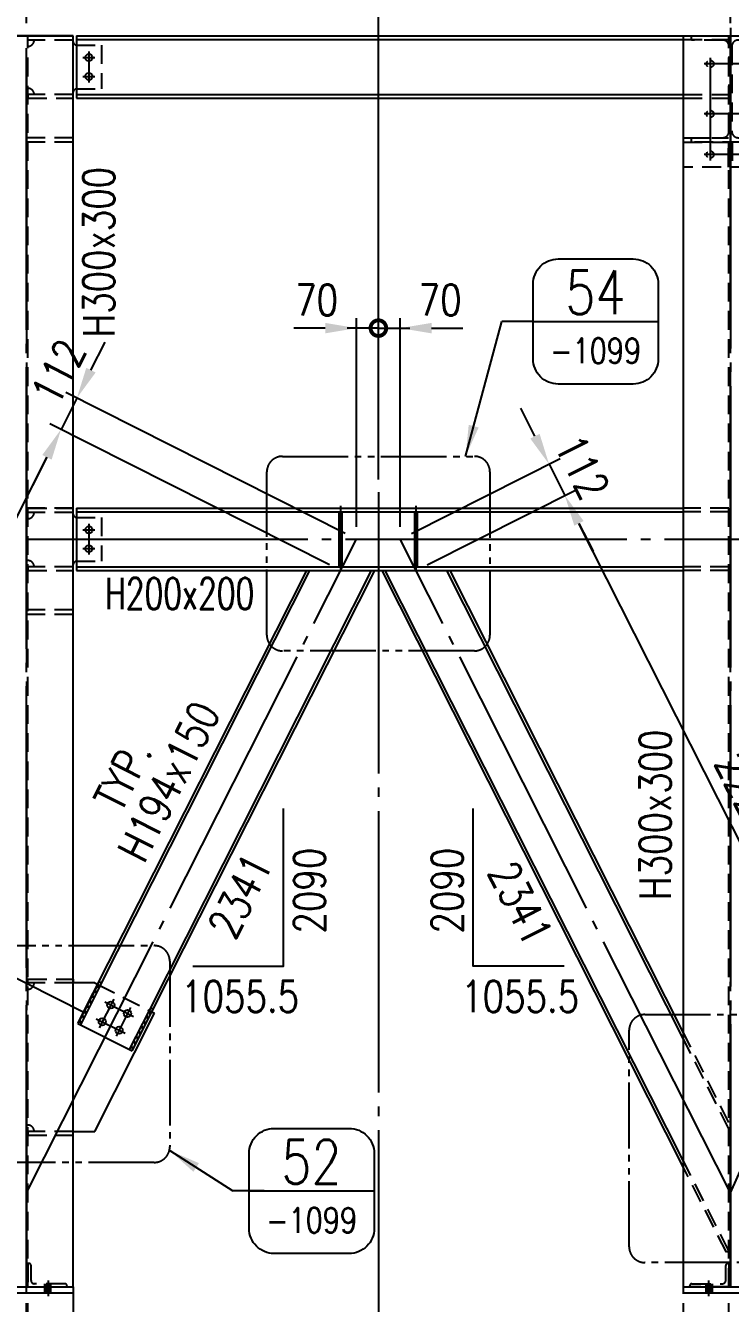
# Model space of a CAD drawing. Header units: millimetres. Extents: x 0 to 232280, y -26939 to 23794.
# Drawn here: x 131163 to 133417, y 4424 to 8510 of the extents above; entities that cross this region are included whole.
import ezdxf
from ezdxf.enums import TextEntityAlignment as Align

# ---------------------------------------------------------------- set-up
doc = ezdxf.new("R2010")
doc.units = ezdxf.units.MM
doc.header["$LTSCALE"] = 30
for name, pattern in [('JNK-CENTER', [34, 30, -1.5, 1, -1.5]), ('JNK-HIDDEN', [3, 2, -1]), ('JNK-PHANTOM', [15, 10, -1, 1, -1, 1, -1]), ('PH2', [15, 10, -1, 1, -1, 1, -1])]:
    doc.linetypes.add(name, pattern=pattern)
for name, color, linetype in [('CEN-R', 1, 'JNK-CENTER'), ('CON-G', 3, 'Continuous'), ('CON-W', 7, 'Continuous'), ('CON-Y', 2, 'Continuous'), ('conL-g', 3, 'Continuous'), ('det', 2, 'PH2'), ('Dim-W', 7, 'Continuous'), ('HID-Y', 2, 'JNK-HIDDEN'), ('hole-g', 3, 'Continuous'), ('PHA-M', 6, 'JNK-PHANTOM')]:
    doc.layers.add(name, color=color, linetype=linetype)
doc.styles.add('SIMPLEX', font='simplex.shx', dxfattribs={"width": 0.8})
doc.dimstyles.new('DIM35', dxfattribs={"dimscale": 35, "dimtxt": 2.5, "dimasz": 2.5, "dimexe": 0.8, "dimexo": 1, "dimgap": 1, "dimtad": 1, "dimdec": 1, "dimdsep": 46, "dimtxsty": 'SIMPLEX', "dimcen": 0, "dimclrd": 7, "dimclre": 7, "dimclrt": 2, "dimadec": 1, "dimazin": 2, "dimtfac": 1, "dimtdec": 1, "dimtix": 1, "dimtmove": 2, "dimatfit": 2, "dimfxl": 1, "dimtfill": 1, "dimarcsym": 1})
doc.dimstyles.new('DIM40', dxfattribs={"dimscale": 40, "dimtxt": 2.5, "dimasz": 2.5, "dimexe": 1, "dimexo": 1, "dimgap": 1, "dimtad": 1, "dimdec": 0, "dimdsep": 46, "dimtxsty": 'SIMPLEX', "dimcen": 0, "dimclrd": 7, "dimclre": 7, "dimclrt": 2, "dimadec": 1, "dimazin": 2, "dimtfac": 1, "dimtdec": 0, "dimtix": 1, "dimtmove": 2, "dimatfit": 2, "dimfxl": 1, "dimtolj": 1, "dimtzin": 0, "dimarcsym": 1})

# ---------------------------------------------------------------- blocks, each defined once
blk = doc.blocks.new('F3R2332')
at = {"layer": 'Dim-W', "ltscale": 0.5}
h = blk.add_hatch(dxfattribs=at)
h.set_pattern_fill('ANSI31', color=256, scale=4)
h.paths.add_polyline_path([(319264.6, -29798), (319124.6, -29798), (319124.6, -29807), (319264.6, -29807), (319274.6, -29807), (319274.6, -29798)])
h = blk.add_hatch(dxfattribs=at)
h.set_pattern_fill('ANSI31', color=256, scale=4)
h.set_pattern_definition([(45, (0, -185), (-8.9802561, 8.9802561), [])])
h.paths.add_polyline_path([(319274.6, -29983), (319264.6, -29983), (319124.6, -29983), (319124.6, -29992), (319264.6, -29992), (319274.6, -29992)])
at = {"ltscale": 0.5}
for p, q in [((319264.6, -29798), (319274.6, -29798)), ((319264.6, -29807), (319274.6, -29807)), ((319274.6, -29798), (319274.6, -29807)), ((319264.6, -29983), (319274.6, -29983)), ((319274.6, -29983), (319274.6, -29992)), ((319264.6, -29992), (319274.6, -29992))]:
    blk.add_line(p, q, dxfattribs=at)
at = {"layer": 'CEN-R'}
for p, q in [((319246.1, -29865), (319143.1, -29865)), ((319164.6, -29843.5), (319164.6, -29946.5)), ((319224.6, -29843.5), (319224.6, -29946.5)), ((319246.1, -29925), (319143.1, -29925))]:
    blk.add_line(p, q, dxfattribs=at)
at = {"layer": 'CON-G'}
for p, q in [((319264.6, -29798), (319124.6, -29798)), ((319124.6, -29798), (319124.6, -29992)), ((319264.6, -29807), (319124.6, -29807)), ((319124.6, -29983), (319264.6, -29983)), ((319124.6, -29992), (319264.6, -29992))]:
    blk.add_line(p, q, dxfattribs=at)
at = {"layer": 'conL-g'}
for centre in [(319164.6, -29865), (319224.6, -29865), (319164.6, -29925), (319224.6, -29925)]:
    blk.add_circle(centre, 11.5, dxfattribs=at)
blk = doc.blocks.new('*D1812')
at = {"layer": 'DEFPOINTS', "color": 0, "transparency": 16777216}
for p in [(130315.9, 10433.7), (130315.9, 8477.2), (131165.9, 8477.2)]:
    blk.add_point(p, dxfattribs=at)
at = {"layer": 'Dim-W', "color": 7, "linetype": 'ByBlock', "lineweight": -2, "transparency": 16777216}
for p, q in [((130315.9, 8517.2), (130315.9, 10465.7)), ((131165.9, 8517.2), (131165.9, 10465.7)), ((131065.9, 10433.7), (130415.9, 10433.7))]:
    blk.add_line(p, q, dxfattribs=at)
at = {"layer": 'Dim-W', "color": 7, "transparency": 16777216}
for points in [[(130415.9, 10450.3), (130415.9, 10417), (130315.9, 10433.7)], [(131065.9, 10450.3), (131065.9, 10417), (131165.9, 10433.7)]]:
    blk.add_solid(points, dxfattribs=at)
at = {"layer": 'Dim-W', "color": 2, "transparency": 16777216, "insert": (130740.9, 10523.7), "char_height": 100, "attachment_point": 5, "style": 'SIMPLEX', "bg_fill": 3, "box_fill_scale": 1.1, "bg_fill_color": 256, "bg_fill_true_color": 13158600, "bg_fill_transparency": 0}
blk.add_mtext('850', dxfattribs=at)
blk = doc.blocks.new('*D1813')
at = {"layer": 'DEFPOINTS', "color": 0, "transparency": 16777216}
for p in [(133416.9, 10433.7), (131165.9, 8477.2), (133416.9, 8477.2)]:
    blk.add_point(p, dxfattribs=at)
at = {"layer": 'Dim-W', "color": 7, "linetype": 'ByBlock', "lineweight": -2, "transparency": 16777216}
for p, q in [((131165.9, 8517.2), (131165.9, 10465.7)), ((133416.9, 8517.2), (133416.9, 10465.7)), ((131265.9, 10433.7), (133316.9, 10433.7))]:
    blk.add_line(p, q, dxfattribs=at)
at = {"layer": 'Dim-W', "color": 7, "transparency": 16777216}
for points in [[(131265.9, 10450.3), (131265.9, 10417), (131165.9, 10433.7)], [(133316.9, 10450.3), (133316.9, 10417), (133416.9, 10433.7)]]:
    blk.add_solid(points, dxfattribs=at)
at = {"layer": 'Dim-W', "color": 2, "transparency": 16777216, "insert": (132291.4, 10523.7), "char_height": 100, "attachment_point": 5, "style": 'SIMPLEX', "bg_fill": 3, "box_fill_scale": 1.1, "bg_fill_color": 256, "bg_fill_true_color": 13158600, "bg_fill_transparency": 0}
blk.add_mtext('2251', dxfattribs=at)
blk = doc.blocks.new('*D1814')
at = {"layer": 'DEFPOINTS', "color": 0, "transparency": 16777216}
for p in [(135416.9, 10433.7), (133416.9, 8477.2), (135416.9, 8477.2)]:
    blk.add_point(p, dxfattribs=at)
at = {"layer": 'Dim-W', "color": 7, "linetype": 'ByBlock', "lineweight": -2, "transparency": 16777216}
for p, q in [((133416.9, 8517.2), (133416.9, 10465.7)), ((135416.9, 8517.2), (135416.9, 10465.7)), ((133516.9, 10433.7), (135316.9, 10433.7))]:
    blk.add_line(p, q, dxfattribs=at)
at = {"layer": 'Dim-W', "color": 7, "transparency": 16777216}
for points in [[(133516.9, 10450.3), (133516.9, 10417), (133416.9, 10433.7)], [(135316.9, 10450.3), (135316.9, 10417), (135416.9, 10433.7)]]:
    blk.add_solid(points, dxfattribs=at)
at = {"layer": 'Dim-W', "color": 2, "transparency": 16777216, "insert": (134416.9, 10523.7), "char_height": 100, "attachment_point": 5, "style": 'SIMPLEX', "bg_fill": 3, "box_fill_scale": 1.1, "bg_fill_color": 256, "bg_fill_true_color": 13158600, "bg_fill_transparency": 0}
blk.add_mtext('2000', dxfattribs=at)
blk = doc.blocks.new('*D1824')
at = {"layer": 'DEFPOINTS', "color": 0, "ltscale": 0.5, "transparency": 16777216}
for p in [(129451.8, 6967.2), (130147.9, 6967.2), (131165.9, 6867.2)]:
    blk.add_point(p, dxfattribs=at)
at = {"layer": 'Dim-W', "color": 7, "linetype": 'ByBlock', "lineweight": -2, "ltscale": 0.5, "transparency": 16777216}
for p, q in [((129451.8, 7067.2), (129451.8, 7167.2)), ((130107.9, 6967.2), (129411.8, 6967.2)), ((129451.8, 6867.2), (129451.8, 6967.2)), ((131125.9, 6867.2), (129411.8, 6867.2)), ((129451.8, 6767.2), (129451.8, 6667.2))]:
    blk.add_line(p, q, dxfattribs=at)
at = {"layer": 'Dim-W', "color": 7, "ltscale": 0.5, "transparency": 16777216}
for points in [[(129435.2, 7067.2), (129468.5, 7067.2), (129451.8, 6967.2)], [(129435.2, 6767.2), (129468.5, 6767.2), (129451.8, 6867.2)]]:
    blk.add_solid(points, dxfattribs=at)
at = {"layer": 'Dim-W', "color": 2, "ltscale": 0.5, "transparency": 16777216, "insert": (129361.8, 7093.1), "char_height": 100, "attachment_point": 5, "rotation": 90, "style": 'SIMPLEX'}
blk.add_mtext('\\A1;100', dxfattribs=at)
blk = doc.blocks.new('*D1825')
at = {"layer": 'DEFPOINTS', "color": 0, "ltscale": 0.5, "transparency": 16777216}
for p in [(133416.9, 10113.7), (133416.9, 10113.7), (132291.4, 7018.3)]:
    blk.add_point(p, dxfattribs=at)
at = {"layer": 'Dim-W', "color": 7, "linetype": 'ByBlock', "lineweight": -2, "ltscale": 0.5, "transparency": 16777216}
for p, q in [((132291.4, 7058.3), (132291.4, 10153.7)), ((132391.4, 10113.7), (133316.9, 10113.7))]:
    blk.add_line(p, q, dxfattribs=at)
at = {"layer": 'Dim-W', "color": 7, "ltscale": 0.5, "transparency": 16777216}
for points in [[(132391.4, 10130.3), (132391.4, 10097), (132291.4, 10113.7)], [(133316.9, 10130.3), (133316.9, 10097), (133416.9, 10113.7)]]:
    blk.add_solid(points, dxfattribs=at)
at = {"layer": 'Dim-W', "color": 2, "ltscale": 0.5, "transparency": 16777216, "insert": (132854.1, 10203.7), "char_height": 100, "attachment_point": 5, "style": 'SIMPLEX'}
blk.add_mtext('\\A1;1125.5', dxfattribs=at)
blk = doc.blocks.new('*D1826')
at = {"layer": 'DEFPOINTS', "color": 0, "ltscale": 0.5, "transparency": 16777216}
for p in [(131165.9, 10113.7), (131165.9, 10113.7), (132291.4, 7018.3)]:
    blk.add_point(p, dxfattribs=at)
at = {"layer": 'Dim-W', "color": 7, "linetype": 'ByBlock', "lineweight": -2, "ltscale": 0.5, "transparency": 16777216}
for p, q in [((132291.4, 7058.3), (132291.4, 10153.7)), ((132191.4, 10113.7), (131265.9, 10113.7))]:
    blk.add_line(p, q, dxfattribs=at)
at = {"layer": 'Dim-W', "color": 7, "ltscale": 0.5, "transparency": 16777216}
for points in [[(131265.9, 10130.3), (131265.9, 10097), (131165.9, 10113.7)], [(132191.4, 10130.3), (132191.4, 10097), (132291.4, 10113.7)]]:
    blk.add_solid(points, dxfattribs=at)
at = {"layer": 'Dim-W', "color": 2, "ltscale": 0.5, "transparency": 16777216, "insert": (131728.6, 10203.7), "char_height": 100, "attachment_point": 5, "style": 'SIMPLEX'}
blk.add_mtext('\\A1;1125.5', dxfattribs=at)
blk = doc.blocks.new('A$C056E11C4')
at = {"layer": 'PHA-M'}
for p, q in [((850, -922.4), (850, 47)), ((700, 0), (1000, 0)), ((1000, 0), (1000, -20)), ((2951, -20), (2951, 0)), ((2951, 0), (3251, 0)), ((1000, -20), (700, -20)), ((855, -922.4), (855, -20)), ((1000, -20), (1000, -922.4)), ((3251, -20), (2951, -20)), ((2951, -922.4), (2951, -20)), ((3096, -922.4), (3096, -20))]:
    blk.add_line(p, q, dxfattribs=at)
blk = doc.blocks.new('*D1786')
at = {"layer": 'DEFPOINTS', "color": 0, "ltscale": 0.5, "transparency": 16777216}
for p in [(131165.9, 4777.2), (129451.8, 4477.2), (130165.9, 4477.2)]:
    blk.add_point(p, dxfattribs=at)
at = {"layer": 'Dim-W', "color": 7, "linetype": 'ByBlock', "lineweight": -2, "ltscale": 0.5, "transparency": 16777216}
for p, q in [((131125.9, 4777.2), (129411.8, 4777.2)), ((129451.8, 4677.2), (129451.8, 4577.2)), ((130125.9, 4477.2), (129411.8, 4477.2))]:
    blk.add_line(p, q, dxfattribs=at)
at = {"layer": 'Dim-W', "color": 7, "ltscale": 0.5, "transparency": 16777216}
for points in [[(129435.2, 4677.2), (129468.5, 4677.2), (129451.8, 4777.2)], [(129435.2, 4577.2), (129468.5, 4577.2), (129451.8, 4477.2)]]:
    blk.add_solid(points, dxfattribs=at)
at = {"layer": 'Dim-W', "color": 2, "ltscale": 0.5, "transparency": 16777216, "insert": (129361.8, 4627.2), "char_height": 100, "attachment_point": 5, "rotation": 90, "style": 'SIMPLEX'}
blk.add_mtext('\\A1;300', dxfattribs=at)
blk = doc.blocks.new('_DotSmall')
at = {"color": 0, "linetype": 'ByBlock', "const_width": 0.5}
blk.add_lwpolyline([(-0.0625, 0, 1), (0.0625, 0, 1)], format="xyb", close=True, dxfattribs=at)
blk = doc.blocks.new('*D1790')
at = {"layer": 'DEFPOINTS', "color": 0, "ltscale": 0.5, "transparency": 16777216}
for p in [(132361.4, 7542.3), (132291.4, 7021.5), (132361.4, 6867.2)]:
    blk.add_point(p, dxfattribs=at)
at = {"layer": 'Dim-W', "color": 7, "linetype": 'ByBlock', "lineweight": -2, "ltscale": 0.5, "transparency": 16777216}
for p, q in [((132291.4, 7061.5), (132291.4, 7574.3)), ((132361.4, 6907.2), (132361.4, 7574.3)), ((132291.4, 7542.3), (132191.4, 7542.3)), ((132291.4, 7542.3), (132361.4, 7542.3)), ((132461.4, 7542.3), (132561.4, 7542.3))]:
    blk.add_line(p, q, dxfattribs=at)
at = {"layer": 'Dim-W', "color": 7, "lineweight": -2, "ltscale": 0.5, "transparency": 16777216, "xscale": 100, "yscale": 100, "zscale": 100}
blk.add_blockref('_DotSmall', (132291.4, 7542.3), dxfattribs=at)
at = {"layer": 'Dim-W', "color": 2, "ltscale": 0.5, "transparency": 16777216, "insert": (132488.9, 7632.3), "char_height": 100, "attachment_point": 5, "style": 'SIMPLEX', "bg_fill": 3, "box_fill_scale": 1.1, "bg_fill_color": 256, "bg_fill_true_color": 13158600, "bg_fill_transparency": 0}
blk.add_mtext('70', dxfattribs=at)
at = {"layer": 'Dim-W', "color": 7, "ltscale": 0.5, "transparency": 16777216}
blk.add_solid([(132461.4, 7559), (132461.4, 7525.6), (132361.4, 7542.3)], dxfattribs=at)
blk = doc.blocks.new('*D1791')
at = {"layer": 'DEFPOINTS', "color": 0, "ltscale": 0.5, "transparency": 16777216}
for p in [(132221.4, 7542.3), (132291.4, 7021.5), (132221.4, 6867.2)]:
    blk.add_point(p, dxfattribs=at)
at = {"layer": 'Dim-W', "color": 7, "linetype": 'ByBlock', "lineweight": -2, "ltscale": 0.5, "transparency": 16777216}
for p, q in [((132221.4, 6907.2), (132221.4, 7574.3)), ((132291.4, 7061.5), (132291.4, 7574.3)), ((132121.4, 7542.3), (132021.4, 7542.3)), ((132291.4, 7542.3), (132221.4, 7542.3)), ((132291.4, 7542.3), (132391.4, 7542.3))]:
    blk.add_line(p, q, dxfattribs=at)
at = {"layer": 'Dim-W', "color": 7, "lineweight": -2, "ltscale": 0.5, "transparency": 16777216, "xscale": 100, "yscale": 100, "zscale": 100, "rotation": 180}
blk.add_blockref('_DotSmall', (132291.4, 7542.3), dxfattribs=at)
at = {"layer": 'Dim-W', "color": 2, "ltscale": 0.5, "transparency": 16777216, "insert": (132093.8, 7632.3), "char_height": 100, "attachment_point": 5, "style": 'SIMPLEX', "bg_fill": 3, "box_fill_scale": 1.1, "bg_fill_color": 256, "bg_fill_true_color": 13158600, "bg_fill_transparency": 0}
blk.add_mtext('70', dxfattribs=at)
at = {"layer": 'Dim-W', "color": 7, "ltscale": 0.5, "transparency": 16777216}
blk.add_solid([(132121.4, 7559), (132121.4, 7525.6), (132221.4, 7542.3)], dxfattribs=at)
blk = doc.blocks.new('*D1798')
at = {"layer": 'DEFPOINTS', "color": 0, "ltscale": 0.5, "transparency": 16777216}
for p in [(131276.9, 7218.7), (132221.4, 6867.2), (132170.9, 6767.2)]:
    blk.add_point(p, dxfattribs=at)
at = {"layer": 'Dim-W', "color": 7, "linetype": 'ByBlock', "lineweight": -2, "ltscale": 0.5, "transparency": 16777216}
for p, q in [((131372.5, 7408), (131417.6, 7497.2)), ((131327.4, 7318.7), (131276.9, 7218.7)), ((132185.7, 6885.3), (131291.7, 7336.7)), ((132135.2, 6785.3), (131241.2, 7236.7)), ((131231.9, 7129.4), (131186.8, 7040.2))]:
    blk.add_line(p, q, dxfattribs=at)
at = {"layer": 'Dim-W', "color": 7, "ltscale": 0.5, "transparency": 16777216}
for points in [[(131357.6, 7415.5), (131387.4, 7400.4), (131327.4, 7318.7)], [(131217, 7136.9), (131246.7, 7121.9), (131276.9, 7218.7)]]:
    blk.add_solid(points, dxfattribs=at)
at = {"layer": 'Dim-W', "color": 2, "ltscale": 0.5, "transparency": 16777216, "insert": (131268.8, 7402.3), "char_height": 100, "attachment_point": 5, "rotation": 63.2054, "style": 'SIMPLEX'}
blk.add_mtext('\\A1;112', dxfattribs=at)
blk = doc.blocks.new('*D1799')
at = {"layer": 'DEFPOINTS', "color": 0, "ltscale": 0.5, "transparency": 16777216}
for p in [(131276.9, 7218.7), (132170.9, 6767.2), (131389.5, 5334.3)]:
    blk.add_point(p, dxfattribs=at)
at = {"layer": 'Dim-W', "color": 7, "linetype": 'ByBlock', "lineweight": -2, "ltscale": 0.5, "transparency": 16777216}
for p, q in [((132135.2, 6785.3), (131241.2, 7236.7)), ((130586.6, 5851.8), (131231.9, 7129.4)), ((131353.8, 5352.3), (130505.8, 5780.6))]:
    blk.add_line(p, q, dxfattribs=at)
at = {"layer": 'Dim-W', "color": 7, "ltscale": 0.5, "transparency": 16777216}
for points in [[(131217, 7136.9), (131246.7, 7121.9), (131276.9, 7218.7)], [(130571.8, 5859.3), (130601.5, 5844.3), (130541.6, 5762.5)]]:
    blk.add_solid(points, dxfattribs=at)
at = {"layer": 'Dim-W', "color": 2, "ltscale": 0.5, "transparency": 16777216, "insert": (130828.9, 6531.2), "char_height": 100, "attachment_point": 5, "rotation": 63.2054, "style": 'SIMPLEX'}
blk.add_mtext('\\A1;1631', dxfattribs=at)
blk = doc.blocks.new('*D1800')
at = {"layer": 'DEFPOINTS', "color": 0, "ltscale": 0.5, "transparency": 16777216}
for p in [(130541.6, 5762.5), (131389.5, 5334.3), (131165.9, 4777.2)]:
    blk.add_point(p, dxfattribs=at)
at = {"layer": 'Dim-W', "color": 7, "linetype": 'ByBlock', "lineweight": -2, "ltscale": 0.5, "transparency": 16777216}
for p, q in [((131353.8, 5352.3), (130505.8, 5780.6)), ((130317, 5317.9), (130496.5, 5673.3)), ((131130.2, 4795.2), (130236.2, 5246.7))]:
    blk.add_line(p, q, dxfattribs=at)
at = {"layer": 'Dim-W', "color": 7, "ltscale": 0.5, "transparency": 16777216}
for points in [[(130481.6, 5680.8), (130511.3, 5665.8), (130541.6, 5762.5)], [(130302.1, 5325.4), (130331.9, 5310.4), (130271.9, 5228.7)]]:
    blk.add_solid(points, dxfattribs=at)
at = {"layer": 'Dim-W', "color": 2, "ltscale": 0.5, "transparency": 16777216, "insert": (130326.4, 5536.2), "char_height": 100, "attachment_point": 5, "rotation": 63.2054, "style": 'SIMPLEX'}
blk.add_mtext('\\A1;598', dxfattribs=at)
blk = doc.blocks.new('*D1801')
at = {"layer": 'DEFPOINTS', "color": 0, "ltscale": 0.5, "transparency": 16777216}
for p in [(132887.5, 7007.4), (132361.4, 6867.2), (132411.9, 6767.2)]:
    blk.add_point(p, dxfattribs=at)
at = {"layer": 'Dim-W', "color": 7, "linetype": 'ByBlock', "lineweight": -2, "ltscale": 0.5, "transparency": 16777216}
for p, q in [((132792, 7196.7), (132746.9, 7286)), ((132397.1, 6885.3), (132872.7, 7125.5)), ((132837, 7107.4), (132887.5, 7007.4)), ((132447.6, 6785.3), (132923.2, 7025.5)), ((132932.6, 6918.2), (132977.7, 6828.9))]:
    blk.add_line(p, q, dxfattribs=at)
at = {"layer": 'Dim-W', "color": 7, "ltscale": 0.5, "transparency": 16777216}
for points in [[(132806.8, 7204.2), (132777.1, 7189.2), (132837, 7107.4)], [(132947.5, 6925.7), (132917.7, 6910.7), (132887.5, 7007.4)]]:
    blk.add_solid(points, dxfattribs=at)
at = {"layer": 'Dim-W', "color": 2, "ltscale": 0.5, "transparency": 16777216, "insert": (132942.6, 7098), "char_height": 100, "attachment_point": 5, "rotation": 296.7946, "style": 'SIMPLEX'}
blk.add_mtext('\\A1;112', dxfattribs=at)
blk = doc.blocks.new('*D1802')
at = {"layer": 'DEFPOINTS', "color": 0, "ltscale": 0.5, "transparency": 16777216}
for p in [(132887.5, 7007.4), (132411.9, 6767.2), (133416.9, 4777.2)]:
    blk.add_point(p, dxfattribs=at)
at = {"layer": 'Dim-W', "color": 7, "linetype": 'ByBlock', "lineweight": -2, "ltscale": 0.5, "transparency": 16777216}
for p, q in [((132447.6, 6785.3), (132923.2, 7025.5)), ((133847.5, 5106.7), (132932.6, 6918.2)), ((133452.6, 4795.2), (133928.2, 5035.4))]:
    blk.add_line(p, q, dxfattribs=at)
at = {"layer": 'Dim-W', "color": 7, "ltscale": 0.5, "transparency": 16777216}
for points in [[(132947.5, 6925.7), (132917.7, 6910.7), (132887.5, 7007.4)], [(133862.3, 5114.2), (133832.6, 5099.2), (133892.5, 5017.4)]]:
    blk.add_solid(points, dxfattribs=at)
at = {"layer": 'Dim-W', "color": 2, "ltscale": 0.5, "transparency": 16777216, "insert": (133470.4, 6053), "char_height": 100, "attachment_point": 5, "rotation": 296.7946, "style": 'SIMPLEX'}
blk.add_mtext('\\A1;2229', dxfattribs=at)
blk = doc.blocks.new('det-tag')
at = {"layer": 'CON-Y'}
blk.add_line((5, 0), (-5, 0), dxfattribs=at)
blk.add_lwpolyline([(-3, -5), (3, -5, 0.414214), (5, -3), (5, 3, 0.414214), (3, 5), (-3, 5, 0.414214), (-5, 3), (-5, -3, 0.414214)], format="xyb", close=True, dxfattribs=at)
at = {"layer": 'CON-G', "style": 'SIMPLEX', "width": 0.8}
blk.add_attdef('TAG', text='', height=3.5, dxfattribs=at).set_placement((0.02, 0.58), align=Align.CENTER)
at = {"layer": 'CON-Y', "style": 'SIMPLEX', "width": 0.8}
blk.add_attdef('-8888', text='', height=2, dxfattribs=at).set_placement((0, -3.34), align=Align.CENTER)
blk = doc.blocks.new('A$C18577FE2')
at = {"layer": 'CEN-R'}
for p, q in [((-120.5, -100), (-120.5, 107.4)), ((120.5, -100), (120.5, 107.4))]:
    blk.add_line(p, q, dxfattribs=at)
at = {"layer": 'CON-G'}
for p, q in [((-125, -88), (-125, 88)), ((-116, -88), (-116, 88)), ((116, -88), (116, 88)), ((125, -88), (125, 88))]:
    blk.add_line(p, q, dxfattribs=at)
blk = doc.blocks.new('A$C1EAB6165')
at = {"layer": 'CEN-R'}
for p, q in [((0, 25), (0, -445)), ((-65, -70.8), (-65, -399.2)), ((65, -70.8), (65, -399.2)), ((84.2, -90), (-84.2, -90)), ((84.2, -250), (-84.2, -250)), ((84.2, -380), (-84.2, -380))]:
    blk.add_line(p, q, dxfattribs=at)
at = {"layer": 'HID-Y'}
for p, q in [((-6, -420), (-6, -340)), ((6, -340), (6, -420))]:
    blk.add_line(p, q, dxfattribs=at)
blk.add_lwpolyline([(150, 0), (150, -420), (-150, -420), (-150, 0)], close=True, dxfattribs=at)
blk.add_lwpolyline([(-125, -340), (-125, -326), (-24.5, -326, 0.414214), (-4.5, -306), (-4.5, -34, 0.414214), (-24.5, -14), (-125, -14), (-125, 0), (125, 0), (125, -14), (24.5, -14, 0.414214), (4.5, -34), (4.5, -306, 0.414214), (24.5, -326), (125, -326), (125, -340)], format="xyb", close=True, dxfattribs=at)
at = {"layer": 'HID-Y', "ltscale": 0.3}
for centre in [(-65, -90), (65, -90), (-65, -250), (65, -250), (-65, -380), (65, -380)]:
    blk.add_circle(centre, 11.5, dxfattribs=at)

msp = doc.modelspace()

# ---------------------------------------------------------------- hatches: boundary and pattern name
at = {"layer": 'CON-W'}
h = msp.add_hatch(color=256, dxfattribs=at)
h.paths.add_polyline_path([(131224.39, 4487.2), (131235.89, 4487.2), (131235.89, 4477.2), (131224.39, 4477.2)])
h.paths.add_polyline_path([(131224.39, 4477.2), (131235.89, 4477.2), (131235.89, 4457.2), (131224.39, 4457.2)])
h.paths.add_polyline_path([(131235.89, 4477.2), (131247.39, 4477.2), (131247.39, 4457.2), (131235.89, 4457.2)])
h.paths.add_polyline_path([(131235.89, 4477.2), (131235.89, 4487.2), (131247.39, 4487.2), (131247.39, 4477.2)])
h = msp.add_hatch(color=256, dxfattribs=at)
h.paths.add_polyline_path([(131224.39, 4487.2), (131235.89, 4487.2), (131235.89, 4477.2), (131224.39, 4477.2)])
h.paths.add_polyline_path([(131224.39, 4477.2), (131235.89, 4477.2), (131235.89, 4457.2), (131224.39, 4457.2)])
h.paths.add_polyline_path([(131235.89, 4477.2), (131247.39, 4477.2), (131247.39, 4457.2), (131235.89, 4457.2)])
h.paths.add_polyline_path([(131235.89, 4477.2), (131235.89, 4487.2), (131247.39, 4487.2), (131247.39, 4477.2)])
h = msp.add_hatch(color=256, dxfattribs=at)
h.paths.add_polyline_path([(133358.39, 4487.2), (133346.89, 4487.2), (133346.89, 4477.2), (133358.39, 4477.2)])
h.paths.add_polyline_path([(133358.39, 4477.2), (133346.89, 4477.2), (133346.89, 4457.2), (133358.39, 4457.2)])
h.paths.add_polyline_path([(133346.89, 4477.2), (133335.39, 4477.2), (133335.39, 4457.2), (133346.89, 4457.2)])
h.paths.add_polyline_path([(133346.89, 4477.2), (133346.89, 4487.2), (133335.39, 4487.2), (133335.39, 4477.2)])
h = msp.add_hatch(color=256, dxfattribs=at)
h.paths.add_polyline_path([(133358.39, 4487.2), (133346.89, 4487.2), (133346.89, 4477.2), (133358.39, 4477.2)])
h.paths.add_polyline_path([(133358.39, 4477.2), (133346.89, 4477.2), (133346.89, 4457.2), (133358.39, 4457.2)])
h.paths.add_polyline_path([(133346.89, 4477.2), (133335.39, 4477.2), (133335.39, 4457.2), (133346.89, 4457.2)])
h.paths.add_polyline_path([(133346.89, 4477.2), (133346.89, 4487.2), (133335.39, 4487.2), (133335.39, 4477.2)])

# ---------------------------------------------------------------- linework, layer by layer
at = {"layer": 'CEN-R'}
for p, q in [((131165.89, 4477.2), (131165.89, 8477.23)), ((133416.89, 4477.2), (133416.89, 8477.23)), ((131365.89, 8426.4), (131365.89, 8328.06)), ((131165.89, 8377.23), (131165.89, 4477.2)), ((131346.73, 8407.23), (131385.06, 8407.23)), ((133416.89, 8377.23), (133416.89, 4477.2)), ((131346.73, 8347.23), (131385.06, 8347.23)), ((132291.39, 7018.32), (132291.39, 4307.38)), ((131365.89, 6916.4), (131365.89, 6818.06)), ((131165.89, 6867.23), (134416.89, 6867.23)), ((131165.89, 4777.2), (132221.39, 6867.23)), ((131346.73, 6897.23), (131385.06, 6897.23)), ((133416.89, 4777.2), (132361.39, 6867.23)), ((133416.89, 4777.2), (134346.89, 6867.23)), ((131346.73, 6837.23), (131385.06, 6837.23)), ((131235.89, 4497.2), (131235.89, 4447.2)), ((131235.89, 4497.2), (131235.89, 4447.2)), ((133346.89, 4497.2), (133346.89, 4447.2)), ((133346.89, 4497.2), (133346.89, 4447.2))]:
    msp.add_line(p, q, dxfattribs=at)
at = {"layer": 'CON-G'}
for p, q in [((131015.89, 8477.23), (131315.89, 8477.23)), ((131315.89, 8477.23), (131015.89, 8477.23)), ((131315.89, 4477.2), (131315.89, 8477.23)), ((131325.89, 8477.23), (134416.89, 8477.23)), ((131325.89, 8477.23), (131325.89, 8277.23)), ((131325.89, 8465.23), (133266.89, 8465.23)), ((133266.89, 4477.2), (133266.89, 8477.23)), ((131325.89, 8289.23), (133266.89, 8289.23)), ((131325.89, 8277.23), (133266.89, 8277.23)), ((131325.89, 6967.23), (133266.89, 6967.23)), ((131325.89, 6967.23), (131325.89, 6767.23)), ((131325.89, 6955.23), (133266.89, 6955.23)), ((131325.89, 6779.23), (133266.89, 6779.23)), ((131325.89, 6767.23), (133266.89, 6767.23)), ((131330.89, 5319.1), (132062.22, 6767.23)), ((131402.04, 5440.01), (132072.31, 6767.23)), ((131559.14, 5360.67), (132269.48, 6767.23)), ((131567.17, 5356.62), (132279.56, 6767.23)), ((133266.89, 4859.05), (132303.23, 6767.23)), ((133266.89, 4879.01), (132313.31, 6767.23)), ((133266.89, 5269.43), (132510.48, 6767.23)), ((133266.89, 5289.4), (132520.56, 6767.23)), ((131385.08, 5448.58), (131315.89, 5448.58)), ((131385.08, 5448.58), (131394, 5444.07)), ((131567.17, 5356.62), (131576.1, 5352.11)), ((131385.26, 4974.22), (131576.1, 5352.11)), ((131315.89, 4974.22), (131385.26, 4974.22)), ((131015.89, 4477.2), (131315.89, 4477.2)), ((133266.89, 4477.2), (133566.89, 4477.2))]:
    msp.add_line(p, q, dxfattribs=at)
for centre in [(131365.89, 8407.23), (131365.89, 8347.23), (131365.89, 6897.23), (131365.89, 6837.23)]:
    msp.add_circle(centre, 11.5, dxfattribs=at)
for centre, start, end in [((131325.89, 8457.23), 180, 270), ((131325.89, 8297.23), 90, 180), ((131325.89, 6947.23), 180, 270), ((131325.89, 6787.23), 90, 180)]:
    msp.add_arc(centre, 10, start, end, dxfattribs=at)
at = {"layer": 'CON-W'}
for p, q in [((132786.06, 7563.52), (132686.06, 7563.52)), ((131925.69, 4783.72), (131825.69, 4783.72))]:
    msp.add_line(p, q, dxfattribs=at)
at = {"layer": 'det', "ltscale": 0.7}
for points in [[(131934.6, 7082.39, -0.4142136), (131984.6, 7132.39), (132598.18, 7132.39, -0.4142136), (132648.18, 7082.39), (132648.18, 6560.56, -0.4142136), (132598.18, 6510.56), (131984.6, 6510.56, -0.4142136), (131934.6, 6560.56)], [(130935.88, 5518.01, -0.4142136), (130985.88, 5568.01), (131574.62, 5568.01, -0.4142136), (131624.62, 5518.01), (131624.62, 4924.99, -0.4142136), (131574.62, 4874.99), (130985.88, 4874.99, -0.4142136), (130935.88, 4924.99)], [(133093.07, 5297.53, -0.4142136), (133143.07, 5347.53), (133731.8, 5347.53, -0.4142136), (133781.8, 5297.53), (133781.8, 4604.91, -0.4142136), (133731.8, 4554.91), (133143.07, 4554.91, -0.4142136), (133093.07, 4604.91)]]:
    msp.add_lwpolyline(points, format="xyb", close=True, dxfattribs=at)
at = {"layer": 'Dim-W', "ltscale": 0.5}
for points in [[(131697.66, 5502.67), (131987.94, 5502.67), (131987.94, 6006.43)], [(132885.13, 5502.67), (132594.85, 5502.67), (132594.85, 6006.43)]]:
    msp.add_lwpolyline(points, dxfattribs=at)
at = {"layer": 'HID-Y'}
for p, q in [((131315.89, 8463.23), (131170.89, 8463.23)), ((133266.89, 8465.23), (133411.89, 8465.23)), ((131325.89, 8447.23), (131405.89, 8447.23)), ((131405.89, 8447.23), (131405.89, 8307.23)), ((131325.89, 8307.23), (131405.89, 8307.23)), ((133266.89, 8289.23), (133411.89, 8289.23)), ((133266.89, 8277.23), (133411.89, 8277.23)), ((131315.89, 8151.23), (131170.89, 8151.23)), ((131315.89, 8137.23), (131170.89, 8137.23)), ((133266.89, 8151.23), (133410.89, 8151.23)), ((133266.89, 8137.23), (133410.89, 8137.23)), ((131170.89, 6967.23), (131315.89, 6967.23)), ((131315.89, 6967.23), (131170.89, 6967.23)), ((131315.89, 6953.23), (131170.89, 6953.23)), ((133411.89, 6967.23), (133266.89, 6967.23)), ((133411.89, 6955.23), (133266.89, 6955.23)), ((131325.89, 6937.23), (131405.89, 6937.23)), ((131405.89, 6937.23), (131405.89, 6797.23)), ((131325.89, 6797.23), (131405.89, 6797.23)), ((133411.89, 6779.23), (133266.89, 6779.23)), ((133411.89, 6767.23), (133266.89, 6767.23)), ((131315.89, 6641.23), (131170.89, 6641.23)), ((131315.89, 6627.23), (131170.89, 6627.23)), ((131394, 5444.07), (131567.17, 5356.62)), ((133411.89, 5002.28), (133266.89, 5289.4)), ((133411.89, 4982.32), (133266.89, 5269.43)), ((133411.89, 4591.89), (133266.89, 4879.01)), ((133403.86, 4587.84), (133266.89, 4859.05)), ((133411.89, 4591.89), (133403.86, 4587.84)), ((131224.39, 4487.2), (131224.39, 4457.2)), ((131224.39, 4487.2), (131224.39, 4457.2)), ((133358.39, 4487.2), (133358.39, 4457.2)), ((133358.39, 4487.2), (133358.39, 4457.2))]:
    msp.add_line(p, q, dxfattribs=at)
for points in [[(131170.89, 8289.23), (131170.89, 8277.23), (131315.89, 8277.23), (131315.89, 8289.23)], [(131170.89, 6779.23), (131170.89, 6767.23), (131315.89, 6767.23), (131315.89, 6779.23)], [(131170.89, 5460.58), (131315.89, 5460.58), (131315.89, 5448.58), (131170.89, 5448.58)], [(131170.89, 4962.22), (131315.89, 4962.22), (131315.89, 4974.22), (131170.89, 4974.22)]]:
    msp.add_lwpolyline(points, close=True, dxfattribs=at)
for points in [[(131170.89, 4477.2), (131295.89, 4477.2), (131295.89, 4480.2, 0.4142136), (131288.89, 4487.2), (131190.89, 4487.2, -0.4142136), (131180.89, 4497.2), (131180.89, 4545.2, 0.4142136), (131173.89, 4552.2), (131170.89, 4552.2)], [(133411.89, 4477.2), (133286.89, 4477.2), (133286.89, 4480.2, -0.4142136), (133293.89, 4487.2), (133391.89, 4487.2, 0.4142136), (133401.89, 4497.2), (133401.89, 4545.2, -0.4142136), (133408.89, 4552.2), (133411.89, 4552.2)]]:
    msp.add_lwpolyline(points, format="xyb", close=True, dxfattribs=at)
for centre, start, end in [((131170.89, 8463.23), 270, 0), ((131170.89, 8289.23), 0, 90), ((131170.89, 6953.23), 270, 0), ((131170.89, 6779.23), 0, 90), ((131170.89, 5448.58), 270, 0), ((131170.89, 4974.22), 0, 90)]:
    msp.add_arc(centre, 20, start, end, dxfattribs=at)

# ---------------------------------------------------------------- block references
at = {"layer": 'CON-W'}
ref = msp.add_blockref('det-tag', (132986.06, 7563.52), dxfattribs=dict(at, xscale=-40, yscale=40, zscale=40))
ref.add_attrib('TAG', '54', dxfattribs={"layer": 'CON-G', "height": 140, "style": 'SIMPLEX', "width": 0.8}).set_placement((132985.12, 7586.72), align=Align.CENTER)
ref.add_attrib('-8888', '-1099', dxfattribs={"layer": 'CON-Y', "height": 80, "style": 'SIMPLEX', "width": 0.8}).set_placement((132986.06, 7429.92), align=Align.CENTER)
ref = msp.add_blockref('det-tag', (132078.04, 4783.72), dxfattribs=dict(at, xscale=-40, yscale=40, zscale=40))
ref.add_attrib('TAG', '52', dxfattribs={"layer": 'CON-G', "height": 140, "style": 'SIMPLEX', "width": 0.8}).set_placement((132077.11, 4806.92), align=Align.CENTER)
ref.add_attrib('-8888', '-1099', dxfattribs={"layer": 'CON-Y', "height": 80, "style": 'SIMPLEX', "width": 0.8}).set_placement((132078.04, 4650.12), align=Align.CENTER)
at = {"layer": 'Dim-W', "ltscale": 0.5}
msp.add_blockref('A$C056E11C4', (130315.89, 4477.2), dxfattribs=at)
at = {"layer": 'hole-g', "rotation": 63.20542399574677}
msp.add_blockref('F3R2332', (-39126.8, -266107.85), dxfattribs=at)

# ---------------------------------------------------------------- texts
at = {"layer": 'CON-Y', "style": 'SIMPLEX'}
for s, width, p in [('H200x200', 0.7, (131417.78, 6643.49)), ('1055.5', 0.8, (131660.9, 5355.51)), ('1055.5', 0.8, (132556.17, 5355.51))]:
    msp.add_text(s, height=100, dxfattribs=dict(at, width=width)).set_placement(p)
at = {"layer": 'CON-Y', "style": 'SIMPLEX', "width": 0.8}
for s, rotation, p in [('H194x150', 63.20542, (131543.02, 5827.28)), ('TYP.', 63.20542, (131469.5, 5990.63)), ('2341', 63.20542, (131831.99, 5582.41)), ('2090', 90, (132121.16, 5606.65)), ('2090', 90, (132561.63, 5606.65)), ('2341', 296.79458, (132639.17, 5803.44))]:
    msp.add_text(s, height=100, rotation=rotation, dxfattribs=at).set_placement(p)
at = {"layer": 'Dim-W', "color": 2, "style": 'SIMPLEX', "width": 0.8}
for p in [(131447.29, 7512.74), (133226.64, 5713.89)]:
    msp.add_text('H300x300', height=100, rotation=90, dxfattribs=at).set_placement(p)

# ---------------------------------------------------------------- dimensions: what is measured, and where the dimension line sits
at = {"layer": 'Dim-W', "ltscale": 0.5}
dim = msp.add_linear_dim(base=(129451.84, 6967.23), p1=(131165.89, 6867.23), p2=(130147.9, 6967.23), angle=90, dimstyle='DIM40', dxfattribs=at)
dim.commit()
dim.dimension.update_dxf_attribs({"geometry": '*D1824', "text_midpoint": (129361.84, 7093.15), "dimtype": 160})
for base, p2, angle, picture, middle in [((130541.55, 5762.54), (131389.54, 5334.3), 63.20542, '*D1800', (130326.41, 5536.18)), ((129451.84, 4477.2), (130165.89, 4477.2), 90, '*D1786', (129361.84, 4627.2))]:
    dim = msp.add_linear_dim(base=base, p1=(131165.89, 4777.2), p2=p2, angle=angle, dimstyle='DIM40', dxfattribs=at)
    dim.commit()
    dim.dimension.update_dxf_attribs({"geometry": picture, "text_midpoint": middle})

# ---------------------------------------------------------------- leaders
at = {"layer": 'CON-W', "color": 4}
msp.add_leader([(131624.62, 4912.82), (131825.69, 4783.72)], dimstyle='DIM40', override={"dimgap": 1, "dimtad": 0}, dxfattribs=at)

# ---------------------------------------------------------------- next in the draw order: dimensions: what is measured, and where the dimension line sits
at = {"layer": 'Dim-W'}
dim = msp.add_linear_dim(base=(130315.89, 10433.67), p1=(131165.89, 8477.23), p2=(130315.89, 8477.23), dimstyle='DIM35', override={"dimscale": 40}, dxfattribs=at)
dim.commit()
dim.dimension.update_dxf_attribs({"geometry": '*D1812', "text_midpoint": (130740.89, 10523.67)})

# ---------------------------------------------------------------- next in the draw order: dimensions: what is measured, and where the dimension line sits
dim = msp.add_linear_dim(base=(133416.89, 10433.67), p1=(131165.89, 8477.23), p2=(133416.89, 8477.23), dimstyle='DIM35', override={"dimscale": 40}, dxfattribs=at)
dim.commit()
dim.dimension.update_dxf_attribs({"geometry": '*D1813', "text_midpoint": (132291.39, 10523.67)})

# ---------------------------------------------------------------- next in the draw order: linework, layer by layer
at = {"layer": 'HID-Y'}
msp.add_line((131170.89, 4477.2), (131170.89, 8477.23), dxfattribs=at)

# ---------------------------------------------------------------- next in the draw order: dimensions: what is measured, and where the dimension line sits
at = {"layer": 'Dim-W'}
dim = msp.add_linear_dim(base=(135416.89, 10433.67), p1=(133416.89, 8477.23), p2=(135416.89, 8477.23), dimstyle='DIM35', override={"dimscale": 40}, dxfattribs=at)
dim.commit()
dim.dimension.update_dxf_attribs({"geometry": '*D1814', "text_midpoint": (134416.89, 10523.67)})
at = {"layer": 'Dim-W', "ltscale": 0.5}
dim = msp.add_linear_dim(base=(131165.89, 10113.67), p1=(132291.39, 7018.32), p2=(131165.89, 10113.67), angle=180, dimstyle='DIM40', override={"dimdec": 1}, dxfattribs=at)
dim.commit()
dim.dimension.update_dxf_attribs({"geometry": '*D1826', "text_midpoint": (131728.64, 10203.67)})

# ---------------------------------------------------------------- next in the draw order: linework, layer by layer
at = {"layer": 'HID-Y'}
msp.add_line((133411.89, 4477.2), (133411.89, 8477.23), dxfattribs=at)

# ---------------------------------------------------------------- next in the draw order: block references
at = {"layer": 'Dim-W', "ltscale": 0.5}
msp.add_blockref('A$C1EAB6165', (133416.89, 8477.23), dxfattribs=at)

# ---------------------------------------------------------------- next in the draw order: dimensions: what is measured, and where the dimension line sits
dim = msp.add_linear_dim(base=(133416.89, 10113.67), p1=(132291.39, 7018.32), p2=(133416.89, 10113.67), dimstyle='DIM40', override={"dimdec": 1}, dxfattribs=at)
dim.commit()
dim.dimension.update_dxf_attribs({"geometry": '*D1825', "text_midpoint": (132854.14, 10203.67)})

# ---------------------------------------------------------------- next in the draw order: dimensions: what is measured, and where the dimension line sits
dim = msp.add_linear_dim(base=(132361.39, 7542.31), p1=(132291.39, 7021.54), p2=(132361.39, 6867.23), dimstyle='DIM35', override={"dimscale": 40, "dimblk1": 'DotSmall', "dimsah": 1}, dxfattribs=at)
dim.commit()
dim.dimension.update_dxf_attribs({"geometry": '*D1790', "text_midpoint": (132488.95, 7632.31), "dimtype": 160})

# ---------------------------------------------------------------- next in the draw order: dimensions: what is measured, and where the dimension line sits
dim = msp.add_linear_dim(base=(132221.39, 7542.31), p1=(132291.39, 7021.54), p2=(132221.39, 6867.23), angle=180, dimstyle='DIM35', override={"dimscale": 40, "dimblk1": 'DotSmall', "dimsah": 1}, dxfattribs=at)
dim.commit()
dim.dimension.update_dxf_attribs({"geometry": '*D1791', "text_midpoint": (132093.84, 7632.31), "dimtype": 160})
dim = msp.add_linear_dim(base=(132887.54, 7007.44), p1=(133416.89, 4777.2), p2=(132411.9, 6767.23), angle=296.79458, dimstyle='DIM40', dxfattribs=at)
dim.commit()
dim.dimension.update_dxf_attribs({"geometry": '*D1802', "text_midpoint": (133470.37, 6052.99)})

# ---------------------------------------------------------------- next in the draw order: leaders
at = {"layer": 'CON-W', "color": 4}
msp.add_leader([(132570.04, 7132.39), (132686.06, 7563.52)], dimstyle='DIM40', override={"dimgap": 1, "dimtad": 0}, dxfattribs=at)

# ---------------------------------------------------------------- next in the draw order: block references
at = {"layer": 'Dim-W', "ltscale": 0.5}
msp.add_blockref('A$C18577FE2', (132291.39, 6867.23), dxfattribs=at)

# ---------------------------------------------------------------- next in the draw order: dimensions: what is measured, and where the dimension line sits
dim = msp.add_linear_dim(base=(131276.93, 7218.7), p1=(132221.39, 6867.23), p2=(132170.89, 6767.23), angle=63.20542, dimstyle='DIM40', dxfattribs=at)
dim.commit()
dim.dimension.update_dxf_attribs({"geometry": '*D1798', "text_midpoint": (131268.83, 7402.29), "dimtype": 160})
for base, p1, p2, angle, picture, middle in [((132887.54, 7007.44), (132361.39, 6867.23), (132411.9, 6767.23), 296.79458, '*D1801', (132942.62, 7098.01)), ((131276.93, 7218.7), (131389.54, 5334.3), (132170.89, 6767.23), 63.20542, '*D1799', (130828.9, 6531.19))]:
    dim = msp.add_linear_dim(base=base, p1=p1, p2=p2, angle=angle, dimstyle='DIM40', dxfattribs=at)
    dim.commit()
    dim.dimension.update_dxf_attribs({"geometry": picture, "text_midpoint": middle})

doc.saveas('drawing.dxf')
